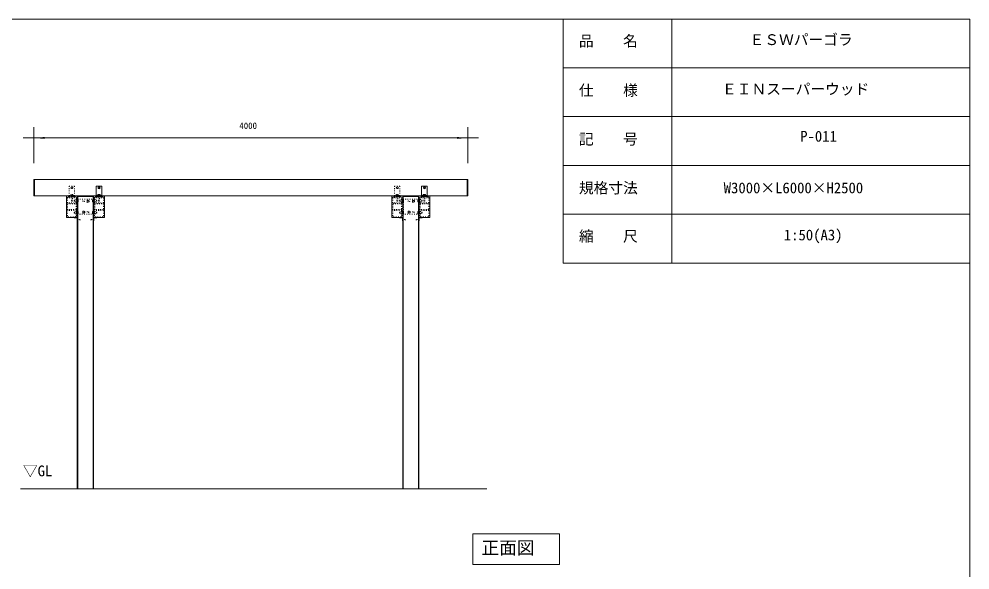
# Model space of a CAD drawing. Units: millimetres, scale not verified. Extents: x -9750 to 9750, y -6875 to 6875.
# Drawn here: x 982 to 9750, y 1797 to 6875 of the extents above; entities that cross this region are included whole.
import ezdxf
from ezdxf.enums import TextEntityAlignment as Align

# ---------------------------------------------------------------- set-up
doc = ezdxf.new("R2010")
doc.units = ezdxf.units.MM
doc.header["$LTSCALE"] = 50
doc.linetypes.add('USER5', pattern=[0.416565, 0.138855, -0.27771])
doc.layers.add('0-1_IMPORTED', color=30, linetype='Continuous', lineweight=18)
doc.styles.add('ＭＳ ゴシック', font='')
doc.styles.get('ＭＳ ゴシック').set_extended_font_data('MS Gothic')

msp = doc.modelspace()

# ---------------------------------------------------------------- linework, layer by layer
at = {"layer": '0-1_IMPORTED'}
for p, q in [((6000, 6875), (6000, 4625)), ((7000, 6875), (7000, 4625)), ((9750, 6425), (6000, 6425)), ((9750, 5975), (6000, 5975)), ((9750, 5525), (6000, 5525)), ((1124.39, 5245.11), (1124.39, 5395.11)), ((5114.39, 5245.11), (5114.39, 5395.11)), ((1519.39, 5240.11), (1669.39, 5240.11)), ((1528.39, 5204.99), (1521.39, 5204.99)), ((1528.39, 5195.23), (1521.39, 5195.23)), ((1524.39, 2545.11), (1524.39, 5245.11)), ((1660.39, 5204.99), (1667.39, 5204.99)), ((1660.39, 5195.23), (1667.39, 5195.23)), ((1664.39, 5245.11), (1664.39, 2545.11)), ((1694.39, 5248.11), (1744.39, 5248.11)), ((1714.52, 5257.11), (1714.52, 5250.11)), ((1724.27, 5257.11), (1724.27, 5250.11)), ((4519.39, 5240.11), (4669.39, 5240.11)), ((4528.39, 5204.99), (4521.39, 5204.99)), ((4528.39, 5195.23), (4521.39, 5195.23)), ((4660.39, 5204.99), (4667.39, 5204.99)), ((4660.39, 5195.23), (4667.39, 5195.23)), ((4664.39, 5245.11), (4664.39, 2545.11)), ((4694.39, 5248.11), (4744.39, 5248.11)), ((4714.52, 5257.11), (4714.52, 5250.11)), ((4724.27, 5257.11), (4724.27, 5250.11)), ((1528.39, 5094.99), (1521.39, 5094.99)), ((1660.39, 5094.99), (1667.39, 5094.99)), ((4528.39, 5094.99), (4521.39, 5094.99)), ((4660.39, 5094.99), (4667.39, 5094.99)), ((1517.39, 5015.11), (1517.39, 5040.11)), ((1528.39, 5085.23), (1521.39, 5085.23)), ((1660.39, 5085.23), (1667.39, 5085.23)), ((1671.39, 5015.11), (1671.39, 5040.11)), ((4517.39, 5015.11), (4517.39, 5040.11)), ((4528.39, 5085.23), (4521.39, 5085.23)), ((4660.39, 5085.23), (4667.39, 5085.23)), ((4671.39, 5015.11), (4671.39, 5040.11)), ((9750, 5075), (6000, 5075)), ((9750, 4625), (6000, 4625)), ((5294.39, 2545.11), (994.39, 2545.11))]:
    msp.add_line(p, q, dxfattribs=at)
at = {"layer": '0-1_IMPORTED', "color": 1}
for p, q in [((1119.39, 5545.11), (1119.39, 5879)), ((5119.39, 5545.11), (5119.39, 5879)), ((1019.39, 5779), (1119.39, 5779)), ((1119.39, 5779), (5119.39, 5779)), ((5119.39, 5779), (5219.39, 5779))]:
    msp.add_line(p, q, dxfattribs=at)
at = {"layer": '0-1_IMPORTED', "linetype": 'USER5'}
for p, q in [((1444.39, 5248.11), (1494.39, 5248.11)), ((1444.39, 5248.11), (1494.39, 5248.11)), ((1464.51, 5257.11), (1464.51, 5250.11)), ((1464.52, 5257.11), (1464.52, 5250.11)), ((1474.27, 5257.11), (1474.27, 5250.11)), ((1474.27, 5257.11), (1474.27, 5250.11)), ((1525.39, 5075.11), (1525.39, 5215.11)), ((1669.39, 5075.11), (1669.39, 5215.11)), ((4444.39, 5248.11), (4494.39, 5248.11)), ((4464.52, 5257.11), (4464.52, 5250.11)), ((4474.27, 5257.11), (4474.27, 5250.11)), ((4525.39, 5075.11), (4525.39, 5215.11)), ((4669.39, 5075.11), (4669.39, 5215.11))]:
    msp.add_line(p, q, dxfattribs=at)
at = {"layer": '0-1_IMPORTED'}
for points in [[(-9750, 6875), (9750, 6875), (9750, -6875), (-9750, -6875)], [(1119.39, 5395.11), (5119.39, 5395.11), (5119.39, 5245.11), (1119.39, 5245.11)], [(1694.39, 5335.11), (1744.39, 5335.11), (1744.39, 5245.11), (1694.39, 5245.11)], [(1710.15, 5320.11), (1714.77, 5328.11), (1724.01, 5328.11), (1728.63, 5320.11), (1724.01, 5312.11), (1714.77, 5312.11)], [(4694.39, 5335.11), (4744.39, 5335.11), (4744.39, 5245.11), (4694.39, 5245.11)], [(4710.15, 5320.11), (4714.77, 5328.11), (4724.01, 5328.11), (4728.63, 5320.11), (4724.01, 5312.11), (4714.77, 5312.11)], [(1419.39, 5245.11), (1519.39, 5245.11), (1519.39, 5045.11), (1419.39, 5045.11)], [(1524.39, 5245.11), (1664.39, 5245.11), (1669.39, 5240.11), (1669.39, 2545.11), (1519.39, 2545.11), (1519.39, 5240.11)], [(1521.39, 5189.11), (1519.39, 5189.11), (1519.39, 5211.11), (1521.39, 5211.11)], [(1528.39, 5191.61), (1527.64, 5190.31), (1521.39, 5190.31), (1521.39, 5209.91), (1527.64, 5209.91), (1528.39, 5208.61)], [(1660.39, 5191.61), (1661.14, 5190.31), (1667.39, 5190.31), (1667.39, 5209.91), (1661.14, 5209.91), (1660.39, 5208.61)], [(1667.39, 5189.11), (1669.39, 5189.11), (1669.39, 5211.11), (1667.39, 5211.11)], [(1669.39, 5245.11), (1769.39, 5245.11), (1769.39, 5045.11), (1669.39, 5045.11)], [(1708.39, 5250.11), (1708.39, 5248.11), (1730.39, 5248.11), (1730.39, 5250.11)], [(1710.89, 5257.11), (1709.59, 5256.36), (1709.59, 5250.11), (1729.19, 5250.11), (1729.19, 5256.36), (1727.89, 5257.11)], [(4419.39, 5245.11), (4519.39, 5245.11), (4519.39, 5045.11), (4419.39, 5045.11)], [(4521.39, 5189.11), (4519.39, 5189.11), (4519.39, 5211.11), (4521.39, 5211.11)], [(4528.39, 5191.61), (4527.64, 5190.31), (4521.39, 5190.31), (4521.39, 5209.91), (4527.64, 5209.91), (4528.39, 5208.61)], [(4660.39, 5191.61), (4661.14, 5190.31), (4667.39, 5190.31), (4667.39, 5209.91), (4661.14, 5209.91), (4660.39, 5208.61)], [(4667.39, 5189.11), (4669.39, 5189.11), (4669.39, 5211.11), (4667.39, 5211.11)], [(4669.39, 5245.11), (4769.39, 5245.11), (4769.39, 5045.11), (4669.39, 5045.11)], [(4708.39, 5250.11), (4708.39, 5248.11), (4730.39, 5248.11), (4730.39, 5250.11)], [(4710.89, 5257.11), (4709.59, 5256.36), (4709.59, 5250.11), (4729.19, 5250.11), (4729.19, 5256.36), (4727.89, 5257.11)], [(1521.39, 5079.11), (1519.39, 5079.11), (1519.39, 5101.11), (1521.39, 5101.11)], [(1528.39, 5081.61), (1527.64, 5080.31), (1521.39, 5080.31), (1521.39, 5099.91), (1527.64, 5099.91), (1528.39, 5098.61)], [(1660.39, 5081.61), (1661.14, 5080.31), (1667.39, 5080.31), (1667.39, 5099.91), (1661.14, 5099.91), (1660.39, 5098.61)], [(1667.39, 5079.11), (1669.39, 5079.11), (1669.39, 5101.11), (1667.39, 5101.11)], [(4521.39, 5079.11), (4519.39, 5079.11), (4519.39, 5101.11), (4521.39, 5101.11)], [(4528.39, 5081.61), (4527.64, 5080.31), (4521.39, 5080.31), (4521.39, 5099.91), (4527.64, 5099.91), (4528.39, 5098.61)], [(4660.39, 5081.61), (4661.14, 5080.31), (4667.39, 5080.31), (4667.39, 5099.91), (4661.14, 5099.91), (4660.39, 5098.61)], [(4667.39, 5079.11), (4669.39, 5079.11), (4669.39, 5101.11), (4667.39, 5101.11)], [(5165.26, 2130.11), (5965.26, 2130.11), (5965.26, 1848), (5165.26, 1848)]]:
    msp.add_lwpolyline(points, close=True, dxfattribs=at)
at = {"layer": '0-1_IMPORTED', "linetype": 'USER5'}
for points in [[(1444.39, 5335.11), (1494.39, 5335.11), (1494.39, 5245.11), (1444.39, 5245.11)], [(1460.15, 5320.11), (1464.77, 5328.11), (1474.01, 5328.11), (1478.63, 5320.11), (1474.01, 5312.11), (1464.77, 5312.11)], [(4444.39, 5335.11), (4494.39, 5335.11), (4494.39, 5245.11), (4444.39, 5245.11)], [(4460.15, 5320.11), (4464.77, 5328.11), (4474.01, 5328.11), (4478.63, 5320.11), (4474.01, 5312.11), (4464.77, 5312.11)], [(1511.39, 5229.11), (1511.39, 5180.11), (1427.39, 5180.11), (1427.39, 5229.11), (1435.39, 5237.11), (1503.39, 5237.11)], [(1511.39, 5174.11), (1511.39, 5116.11), (1427.39, 5116.11), (1427.39, 5174.11)], [(1444.39, 5238.11), (1494.39, 5238.11), (1494.39, 5228.11), (1444.39, 5228.11)], [(1444.39, 5238.11), (1494.39, 5238.11), (1494.39, 5228.11), (1444.39, 5228.11)], [(1458.39, 5250.11), (1458.39, 5248.11), (1480.39, 5248.11), (1480.39, 5250.11)], [(1458.39, 5250.11), (1458.39, 5248.11), (1480.39, 5248.11), (1480.39, 5250.11)], [(1460.89, 5257.11), (1459.59, 5256.36), (1459.59, 5250.11), (1479.19, 5250.11), (1479.19, 5256.36), (1477.89, 5257.11)], [(1460.89, 5257.11), (1459.59, 5256.36), (1459.59, 5250.11), (1479.19, 5250.11), (1479.19, 5256.36), (1477.89, 5257.11)], [(1464.39, 5250.11), (1464.39, 5195.11), (1474.39, 5195.11), (1474.39, 5250.11)], [(1519.39, 5195.11), (1489.39, 5195.11), (1489.39, 5205.11), (1519.39, 5205.11)], [(1504.39, 5215.11), (1511.39, 5215.11), (1511.39, 5185.11), (1504.39, 5185.11)], [(1522.39, 5215.11), (1672.39, 5215.11), (1672.39, 5075.11), (1522.39, 5075.11)], [(1522.39, 5206.11), (1525.39, 5206.11), (1525.39, 5194.11), (1522.39, 5194.11)], [(1608.89, 5199.99), (1617.39, 5204.91), (1625.89, 5199.99), (1625.89, 5190.23), (1617.39, 5185.31), (1608.89, 5190.23)], [(1669.39, 5206.11), (1672.39, 5206.11), (1672.39, 5194.11), (1669.39, 5194.11)], [(1669.39, 5195.11), (1699.39, 5195.11), (1699.39, 5205.11), (1669.39, 5205.11)], [(1761.39, 5229.11), (1761.39, 5180.11), (1677.39, 5180.11), (1677.39, 5229.11), (1685.39, 5237.11), (1753.39, 5237.11)], [(1677.39, 5215.11), (1684.39, 5215.11), (1684.39, 5185.11), (1677.39, 5185.11)], [(1761.39, 5174.11), (1761.39, 5116.11), (1677.39, 5116.11), (1677.39, 5174.11)], [(1694.39, 5238.11), (1744.39, 5238.11), (1744.39, 5228.11), (1694.39, 5228.11)], [(1714.39, 5250.11), (1714.39, 5195.11), (1724.39, 5195.11), (1724.39, 5250.11)], [(4511.39, 5229.11), (4511.39, 5180.11), (4427.39, 5180.11), (4427.39, 5229.11), (4435.39, 5237.11), (4503.39, 5237.11)], [(4511.39, 5174.11), (4511.39, 5116.11), (4427.39, 5116.11), (4427.39, 5174.11)], [(4444.39, 5238.11), (4494.39, 5238.11), (4494.39, 5228.11), (4444.39, 5228.11)], [(4458.39, 5250.11), (4458.39, 5248.11), (4480.39, 5248.11), (4480.39, 5250.11)], [(4460.89, 5257.11), (4459.59, 5256.36), (4459.59, 5250.11), (4479.19, 5250.11), (4479.19, 5256.36), (4477.89, 5257.11)], [(4464.39, 5250.11), (4464.39, 5195.11), (4474.39, 5195.11), (4474.39, 5250.11)], [(4519.39, 5195.11), (4489.39, 5195.11), (4489.39, 5205.11), (4519.39, 5205.11)], [(4504.39, 5215.11), (4511.39, 5215.11), (4511.39, 5185.11), (4504.39, 5185.11)], [(4522.39, 5215.11), (4672.39, 5215.11), (4672.39, 5075.11), (4522.39, 5075.11)], [(4522.39, 5206.11), (4525.39, 5206.11), (4525.39, 5194.11), (4522.39, 5194.11)], [(4608.89, 5199.99), (4617.39, 5204.91), (4625.89, 5199.99), (4625.89, 5190.23), (4617.39, 5185.31), (4608.89, 5190.23)], [(4669.39, 5206.11), (4672.39, 5206.11), (4672.39, 5194.11), (4669.39, 5194.11)], [(4669.39, 5195.11), (4699.39, 5195.11), (4699.39, 5205.11), (4669.39, 5205.11)], [(4761.39, 5229.11), (4761.39, 5180.11), (4677.39, 5180.11), (4677.39, 5229.11), (4685.39, 5237.11), (4753.39, 5237.11)], [(4677.39, 5215.11), (4684.39, 5215.11), (4684.39, 5185.11), (4677.39, 5185.11)], [(4761.39, 5174.11), (4761.39, 5116.11), (4677.39, 5116.11), (4677.39, 5174.11)], [(4694.39, 5238.11), (4744.39, 5238.11), (4744.39, 5228.11), (4694.39, 5228.11)], [(4714.39, 5250.11), (4714.39, 5195.11), (4724.39, 5195.11), (4724.39, 5250.11)], [(1511.39, 5061.11), (1511.39, 5110.11), (1427.39, 5110.11), (1427.39, 5061.11), (1435.39, 5053.11), (1503.39, 5053.11)], [(1509.39, 5172.11), (1509.39, 5118.11), (1429.39, 5118.11), (1429.39, 5172.11)], [(1519.39, 5085.11), (1489.39, 5085.11), (1489.39, 5095.11), (1519.39, 5095.11)], [(1504.39, 5105.11), (1511.39, 5105.11), (1511.39, 5075.11), (1504.39, 5075.11)], [(1522.39, 5096.11), (1525.39, 5096.11), (1525.39, 5084.11), (1522.39, 5084.11)], [(1585.89, 5099.99), (1577.39, 5104.91), (1568.89, 5099.99), (1568.89, 5090.23), (1577.39, 5085.31), (1585.89, 5090.23)], [(1669.39, 5096.11), (1672.39, 5096.11), (1672.39, 5084.11), (1669.39, 5084.11)], [(1669.39, 5085.11), (1699.39, 5085.11), (1699.39, 5095.11), (1669.39, 5095.11)], [(1761.39, 5061.11), (1761.39, 5110.11), (1677.39, 5110.11), (1677.39, 5061.11), (1685.39, 5053.11), (1753.39, 5053.11)], [(1677.39, 5105.11), (1684.39, 5105.11), (1684.39, 5075.11), (1677.39, 5075.11)], [(1759.39, 5172.11), (1759.39, 5118.11), (1679.39, 5118.11), (1679.39, 5172.11)], [(4511.39, 5061.11), (4511.39, 5110.11), (4427.39, 5110.11), (4427.39, 5061.11), (4435.39, 5053.11), (4503.39, 5053.11)], [(4509.39, 5172.11), (4509.39, 5118.11), (4429.39, 5118.11), (4429.39, 5172.11)], [(4519.39, 5085.11), (4489.39, 5085.11), (4489.39, 5095.11), (4519.39, 5095.11)], [(4504.39, 5105.11), (4511.39, 5105.11), (4511.39, 5075.11), (4504.39, 5075.11)], [(4522.39, 5096.11), (4525.39, 5096.11), (4525.39, 5084.11), (4522.39, 5084.11)], [(4585.89, 5099.99), (4577.39, 5104.91), (4568.89, 5099.99), (4568.89, 5090.23), (4577.39, 5085.31), (4585.89, 5090.23)], [(4669.39, 5096.11), (4672.39, 5096.11), (4672.39, 5084.11), (4669.39, 5084.11)], [(4669.39, 5085.11), (4699.39, 5085.11), (4699.39, 5095.11), (4669.39, 5095.11)], [(4761.39, 5061.11), (4761.39, 5110.11), (4677.39, 5110.11), (4677.39, 5061.11), (4685.39, 5053.11), (4753.39, 5053.11)], [(4677.39, 5105.11), (4684.39, 5105.11), (4684.39, 5075.11), (4677.39, 5075.11)], [(4759.39, 5172.11), (4759.39, 5118.11), (4679.39, 5118.11), (4679.39, 5172.11)], [(1517.39, 5028.61), (1519.39, 5028.61), (1519.39, 5021.61), (1517.39, 5021.61)], [(1669.39, 5028.61), (1671.39, 5028.61), (1671.39, 5021.61), (1669.39, 5021.61)], [(4517.39, 5028.61), (4519.39, 5028.61), (4519.39, 5021.61), (4517.39, 5021.61)], [(4669.39, 5028.61), (4671.39, 5028.61), (4671.39, 5021.61), (4669.39, 5021.61)]]:
    msp.add_lwpolyline(points, close=True, dxfattribs=at)
at = {"layer": '0-1_IMPORTED'}
for points in [[(4524.39, 2545.11), (4524.39, 5245.11), (4664.39, 5245.11), (4669.39, 5240.11), (4669.39, 2545.11), (4519.39, 2545.11), (4519.39, 5240.11), (4524.39, 5245.11)], [(1514.39, 5043.11), (1489.39, 5043.11), (1489.39, 5045.11), (1514.72, 5045.11)], [(1519.39, 5040.44), (1519.39, 5015.11), (1517.39, 5015.11)], [(1669.39, 5040.44), (1669.39, 5015.11), (1671.39, 5015.11)], [(1674.39, 5043.11), (1699.39, 5043.11), (1699.39, 5045.11), (1674.07, 5045.11)], [(4514.39, 5043.11), (4489.39, 5043.11), (4489.39, 5045.11), (4514.72, 5045.11)], [(4519.39, 5040.44), (4519.39, 5015.11), (4517.39, 5015.11)], [(4669.39, 5040.44), (4669.39, 5015.11), (4671.39, 5015.11)], [(4674.39, 5043.11), (4699.39, 5043.11), (4699.39, 5045.11), (4674.07, 5045.11)]]:
    msp.add_lwpolyline(points, dxfattribs=at)
at = {"layer": '0-1_IMPORTED', "color": 3, "linetype": 'USER5'}
for points in [[(1517.39, 5027.26), (1517.39, 5022.96), (1539.39, 5022.96), (1547.39, 5025.11), (1539.39, 5027.26)], [(1671.39, 5027.26), (1671.39, 5022.96), (1649.39, 5022.96), (1641.39, 5025.11), (1649.39, 5027.26)], [(4517.39, 5027.26), (4517.39, 5022.96), (4539.39, 5022.96), (4547.39, 5025.11), (4539.39, 5027.26)], [(4671.39, 5027.26), (4671.39, 5022.96), (4649.39, 5022.96), (4641.39, 5025.11), (4649.39, 5027.26)]]:
    msp.add_lwpolyline(points, close=True, dxfattribs=at)
at = {"layer": '0-1_IMPORTED', "linetype": 'USER5'}
for centre, radius in [((1469.39, 5320.11), 9), ((1469.39, 5320.11), 8), ((1469.39, 5320.11), 8), ((4469.39, 5320.11), 9), ((4469.39, 5320.11), 8), ((4469.39, 5320.11), 8), ((1577.39, 5195.11), 7), ((1617.39, 5195.11), 11), ((1617.39, 5195.11), 8.5), ((4577.39, 5195.11), 7), ((4617.39, 5195.11), 11), ((4617.39, 5195.11), 8.5), ((1577.39, 5095.11), 11), ((1577.39, 5095.11), 8.5), ((1617.39, 5095.11), 7), ((4577.39, 5095.11), 11), ((4577.39, 5095.11), 8.5), ((4617.39, 5095.11), 7)]:
    msp.add_circle(centre, radius, dxfattribs=at)
at = {"layer": '0-1_IMPORTED'}
for centre, radius in [((1719.39, 5320.11), 9), ((1719.39, 5320.11), 8), ((1719.39, 5320.11), 8), ((4719.39, 5320.11), 9), ((4719.39, 5320.11), 8), ((4719.39, 5320.11), 8)]:
    msp.add_circle(centre, radius, dxfattribs=at)
for centre, radius, start, end in [((1514.39, 5040.11), 3, 360, 90), ((1514.4, 5040.12), 5, 44.99785, 86.38399), ((1514.4, 5040.12), 5, 3.61248, 45.00167), ((1674.38, 5040.12), 5, 134.99785, 176.38799), ((1674.38, 5040.12), 5, 93.61589, 135.00227), ((1674.39, 5040.11), 3, 90, 180), ((4514.39, 5040.11), 3, 0, 90), ((4514.4, 5040.12), 5, 44.99785, 86.38399), ((4514.4, 5040.12), 5, 3.61248, 45.00167), ((4674.38, 5040.12), 5, 134.99785, 176.38799), ((4674.38, 5040.12), 5, 93.61589, 135.00227), ((4674.39, 5040.11), 3, 90, 180)]:
    msp.add_arc(centre, radius, start, end, dxfattribs=at)
at = {"layer": '0-1_IMPORTED', "color": 1}
for points in [[(1119.39, 5779), (1219.39, 5787.75), (1219.39, 5770.25)], [(5119.39, 5779), (5019.4, 5770.25), (5019.4, 5787.75)]]:
    msp.add_solid(points, dxfattribs=at)

# ---------------------------------------------------------------- texts
at = {"layer": '0-1_IMPORTED', "color": 7, "style": 'ＭＳ ゴシック'}
for s, height, p in [('品\u3000\u3000名', 99.51, (6144.34, 6593.46)), ('ＥＳＷパーゴラ', 99.51, (7718.36, 6605.29)), ('仕\u3000\u3000様', 99.51, (6144.34, 6138.61)), ('ＥＩＮスーパーウッド', 99.51, (7464.05, 6149.76)), ('4000', 59.71, (3013.56, 5843.82)), ('記\u3000\u3000号', 99.51, (6144.34, 5688.61)), ('P-011', 99.51, (8184.44, 5714.99)), ('規格寸法', 99.51, (6144.34, 5238.61)), ('W3000×L6000×H2500', 99.51, (7479.1, 5239.15)), ('縮\u3000\u3000尺', 99.51, (6144.34, 4793.46)), ('1:50(A3)', 99.51, (8033.43, 4805.28)), ('▽GL', 99.51, (1017.69, 2630.35)), ('正面図', 119.4, (5246.26, 1906))]:
    msp.add_text(s, height=height, dxfattribs=at).set_placement(p, align=Align.BOTTOM_LEFT)

doc.saveas('drawing.dxf')
